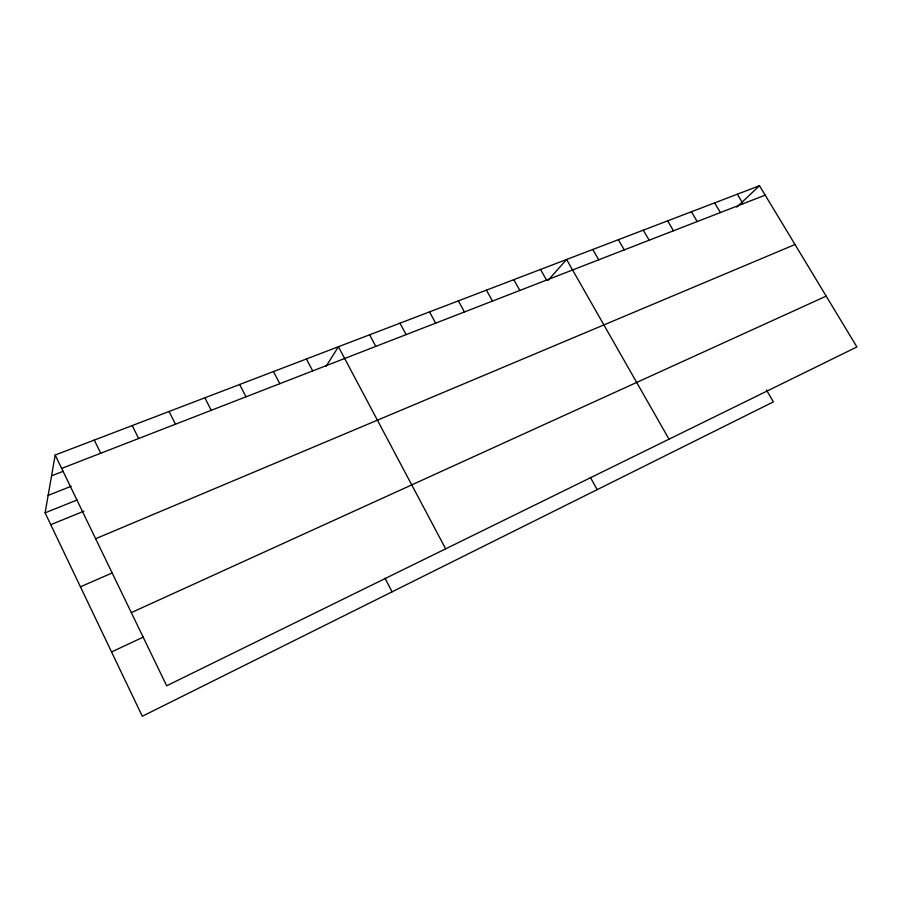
<?xml version="1.0" encoding="UTF-8"?>
<svg xmlns="http://www.w3.org/2000/svg" width="902" height="902" viewBox="0 0 902 902"><rect width="100%" height="100%" fill="white"/><g stroke="black" fill="none" stroke-linecap="round" stroke-linejoin="round"><path stroke-width="1.35" d="M766.396 389.968L773.386 401.864L142.291 716.267L45.1 512.855L55.191 455.025L759.495 185.733L856.9 346.954L166.667 685.791L55.191 455.025M326.141 366.257L338.43 346.729L445.667 548.833M547.999 280.421L566.591 259.483L669.025 439.184M736.799 207.156L759.495 185.733M111.544 651.943L143.283 637.105M131.32 612.616L826.187 296.127M80.436 586.807L112.276 572.905M95.623 538.72L795.012 244.521M50.76 524.693L83.965 511.141M45.1 512.855L77.053 499.99M48.144 495.401L71.224 486.246M51.572 475.816L63.185 471.284M61.663 468.409L765.189 195.159M737.329 194.212L743.056 203.751M714.643 202.882L720.405 212.545M691.417 211.756L697.212 221.554M667.649 220.855L673.478 230.777M643.295 230.157L649.169 240.214M618.355 239.695L624.252 249.888M592.794 249.471L598.736 259.81M540.523 269.45L546.533 280.082M513.813 279.665L519.856 290.444M486.426 290.14L492.503 301.065M590.404 477.429L597.192 489.639M458.34 300.885L464.451 311.957M429.521 311.9L435.666 323.142M399.958 323.198L406.125 334.608M369.606 334.811L375.807 346.391M306.409 358.973L312.678 370.914M384.985 578.171L392.077 591.825M273.498 371.556L279.8 383.677M239.661 384.489L245.998 396.812M204.867 397.793L211.226 410.309M169.069 411.481L175.462 424.199M132.222 425.575L138.637 438.507M94.282 440.075L100.72 453.232"/></g></svg>
